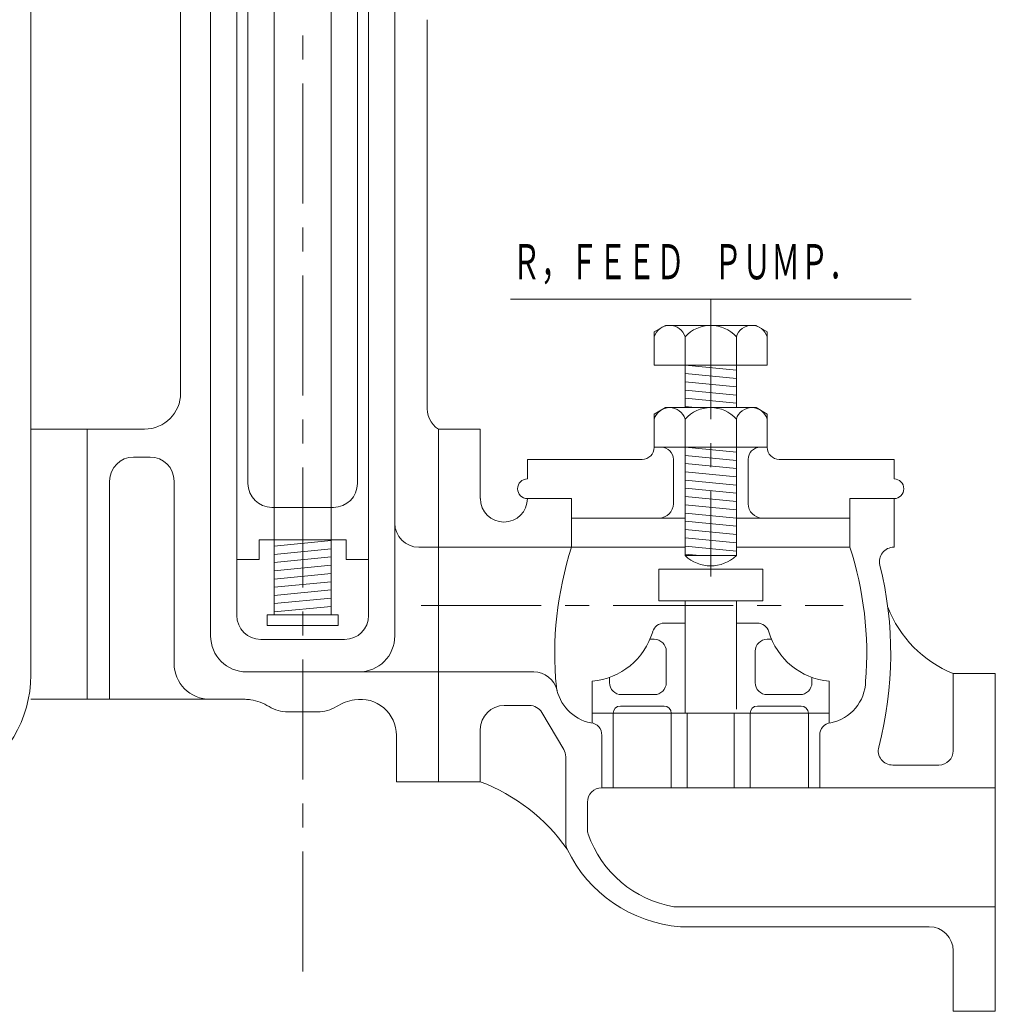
# Model space of a CAD drawing. Units: millimetres, scale not verified. Extents: x -5945 to 5945, y -4205 to 4205.
# Drawn here: x 2623.9 to 3030.3, y -2519.2 to -2106.1 of the extents above; entities that cross this region are included whole.
import ezdxf
from ezdxf.enums import TextEntityAlignment as Align

# ---------------------------------------------------------------- set-up
doc = ezdxf.new("R2010")
doc.units = ezdxf.units.MM
doc.header["$LTSCALE"] = 10
doc.linetypes.add('CHAIN1', pattern=[8, 5, -1, 1, -1])
for name, color, linetype, lineweight in [('0-0_0', 3, 'Continuous', 18), ('0-1_芯', 4, 'CHAIN1', 18), ('0-2_寸法', 2, 'Continuous', 18)]:
    doc.layers.add(name, color=color, linetype=linetype, lineweight=lineweight)
doc.styles.add('ＭＳ ゴシック', font='')
doc.styles.get('ＭＳ ゴシック').set_extended_font_data('MS Gothic')

msp = doc.modelspace()

# ---------------------------------------------------------------- linework, layer by layer
at = {"layer": '0-0_0'}
for p, q in [((2714.35, -1807.17), (2714.35, -2354.3)), ((2769.27, -1807.17), (2769.27, -2354.3)), ((2729.96, -1839.68), (2729.96, -2353.98)), ((2753.66, -1839.68), (2753.66, -2353.98)), ((2718.99, -1849.68), (2718.99, -2299.27)), ((2764.62, -1849.68), (2764.62, -2299.27)), ((2628.51, -1869.79), (2628.51, -2379.12)), ((2690.93, -1968.75), (2690.93, -2261.63)), ((2703.44, -2006.57), (2703.44, -2362.83)), ((2780.18, -2006.57), (2780.18, -2362.83)), ((2793.65, -2106.09), (2793.65, -2266.7)), ((2892.92, -2233.42), (2888.27, -2236.1)), ((2930.72, -2233.42), (2892.92, -2233.42)), ((2930.72, -2233.42), (2935.37, -2236.1)), ((2888.27, -2236.1), (2888.27, -2249.97)), ((2901.15, -2249.97), (2901.15, -2238.18)), ((2922.49, -2249.97), (2922.49, -2238.18)), ((2935.37, -2236.1), (2935.37, -2249.97)), ((2888.27, -2249.97), (2935.37, -2249.97)), ((2922.49, -2252.06), (2901.15, -2249.97)), ((2901.15, -2250.08), (2901.15, -2267.68)), ((2922.49, -2250.08), (2922.49, -2267.68)), ((2922.49, -2255.52), (2901.15, -2253.43)), ((2922.49, -2258.98), (2901.15, -2256.89)), ((2922.49, -2262.44), (2901.15, -2260.35)), ((2922.49, -2265.9), (2901.15, -2263.8)), ((2892.92, -2267.68), (2888.27, -2270.36)), ((2930.72, -2267.68), (2892.92, -2267.68)), ((2905.38, -2267.68), (2901.15, -2267.26)), ((2930.72, -2267.68), (2935.37, -2270.36)), ((2888.27, -2270.36), (2888.27, -2284.23)), ((2935.37, -2270.36), (2935.37, -2284.23)), ((2901.15, -2284.23), (2901.15, -2272.44)), ((2922.49, -2284.23), (2922.49, -2272.44)), ((2628.51, -2276.63), (2675.93, -2276.63)), ((2652, -2276.63), (2652, -2389.25)), ((2798.32, -2423.59), (2798.32, -2276.7)), ((2888.27, -2284.23), (2935.37, -2284.23)), ((2922.49, -2286.21), (2901.15, -2284.12)), ((2901.15, -2284.23), (2901.15, -2329.36)), ((2922.49, -2284.23), (2922.49, -2329.36)), ((2671.35, -2288.29), (2678.21, -2288.29)), ((2922.49, -2289.67), (2901.15, -2287.58)), ((2835.44, -2289.26), (2835.44, -2297.42)), ((2835.44, -2289.26), (2883.24, -2289.26)), ((2896.24, -2289.26), (2896.24, -2307.74)), ((2922.49, -2293.13), (2901.15, -2291.04)), ((2927.4, -2289.26), (2927.4, -2307.74)), ((2940.4, -2289.26), (2988.2, -2289.26)), ((2988.2, -2297.42), (2988.2, -2289.26)), ((2922.49, -2296.59), (2901.15, -2294.5)), ((2661.35, -2298.29), (2661.35, -2389.25)), ((2688.21, -2298.29), (2688.21, -2374.25)), ((2922.49, -2300.05), (2901.15, -2297.95)), ((2922.49, -2303.4), (2901.15, -2301.3)), ((2922.49, -2306.86), (2901.15, -2304.76)), ((2728.99, -2309.27), (2754.62, -2309.27)), ((2835.44, -2305.58), (2853.85, -2305.58)), ((2853.85, -2305.58), (2853.85, -2325.85)), ((2922.49, -2310.32), (2901.15, -2308.22)), ((2969.79, -2305.58), (2969.79, -2325.85)), ((2922.49, -2313.78), (2901.15, -2311.68)), ((2853.85, -2313.74), (2901.15, -2313.74)), ((2922.49, -2317.13), (2901.15, -2315.03)), ((2922.49, -2313.74), (2969.79, -2313.74)), ((2922.49, -2320.59), (2901.15, -2318.49)), ((2723.72, -2322.8), (2723.72, -2330.92)), ((2723.72, -2322.8), (2759.9, -2322.8)), ((2729.96, -2325.39), (2753.66, -2323.06)), ((2759.9, -2322.8), (2759.9, -2330.92)), ((2901.15, -2325.85), (2790.18, -2325.85)), ((2922.49, -2324.04), (2901.15, -2321.95)), ((2922.49, -2327.5), (2901.15, -2325.41)), ((2922.49, -2325.85), (2969.79, -2325.85)), ((2988.13, -2325.85), (2988.2, -2325.85)), ((2729.96, -2328.85), (2753.66, -2326.52)), ((2729.96, -2332.2), (2753.66, -2329.87)), ((2907.25, -2329.36), (2901.15, -2328.76)), ((2922.49, -2329.36), (2901.15, -2329.36)), ((2714.35, -2330.92), (2723.72, -2330.92)), ((2729.96, -2335.66), (2753.66, -2333.33)), ((2759.9, -2330.92), (2769.27, -2330.92)), ((2729.96, -2339.12), (2753.66, -2336.79)), ((2890.17, -2334.99), (2890.17, -2348.19)), ((2729.96, -2342.58), (2753.66, -2340.25)), ((2729.96, -2345.93), (2753.66, -2343.6)), ((2729.96, -2349.39), (2753.66, -2347.06)), ((2729.96, -2352.84), (2753.66, -2350.52)), ((2890.17, -2348.19), (2933.47, -2348.19)), ((2901.15, -2348.19), (2901.15, -2395.04)), ((2922.49, -2348.19), (2922.49, -2393.32)), ((2727.01, -2353.98), (2727.01, -2358.48)), ((2727.01, -2358.48), (2756.6, -2358.48)), ((2901.15, -2357.5), (2892.41, -2357.5)), ((2922.49, -2357.5), (2931.22, -2357.5)), ((2724.35, -2364.3), (2759.27, -2364.3)), ((2886.47, -2364.25), (2888.29, -2364.25)), ((2937.17, -2364.25), (2935.35, -2364.25)), ((2893.29, -2369.25), (2893.29, -2382.3)), ((2930.35, -2369.25), (2930.35, -2382.3)), ((2718.44, -2377.83), (2838.04, -2377.83)), ((3012.85, -2378.48), (3012.85, -2410.66)), ((3030.34, -2378.48), (3012.85, -2378.48)), ((3030.34, -2378.48), (3030.34, -2519.21)), ((2862.44, -2399.14), (2862.44, -2381.71)), ((2869.64, -2380.11), (2869.64, -2382.3)), ((2953.99, -2380.11), (2953.99, -2382.3)), ((2961.19, -2399.14), (2961.19, -2381.71)), ((2888.29, -2387.3), (2874.64, -2387.3)), ((2935.35, -2387.3), (2948.99, -2387.3)), ((2717.78, -2389.25), (2628.51, -2389.25)), ((2836.26, -2391.82), (2825.81, -2391.82)), ((2747.98, -2394.49), (2735.63, -2394.49)), ((2850.54, -2410.13), (2841.42, -2394.76)), ((2961.19, -2395.04), (2862.44, -2395.04)), ((2871.15, -2395.04), (2871.15, -2426.15)), ((2892.39, -2392.04), (2874.15, -2392.04)), ((2895.39, -2395.04), (2895.39, -2426.15)), ((2902, -2395.04), (2902, -2426.15)), ((2921.64, -2395.04), (2921.64, -2426.15)), ((2928.24, -2395.04), (2928.24, -2426.15)), ((2931.24, -2392.04), (2949.49, -2392.04)), ((2952.49, -2395.04), (2952.49, -2426.15)), ((2780.83, -2404.25), (2780.83, -2423.59)), ((2866.39, -2404.27), (2866.39, -2426.15)), ((2957.25, -2404.27), (2957.25, -2426.15)), ((2851.38, -2449.09), (2851.38, -2413.19)), ((3006.85, -2416.66), (2987.63, -2416.66)), ((2957.25, -2426.15), (2866.44, -2426.15)), ((3030.34, -2426.15), (2915.64, -2426.15)), ((2860.44, -2443.45), (2860.44, -2432.15)), ((3030.34, -2475.73), (2896.49, -2475.73)), ((3002.85, -2484.03), (2899.17, -2484.03))]:
    msp.add_line(p, q, dxfattribs=at)
for points in [[(2815.81, -2305.57), (2815.81, -2276.7), (2798.32, -2276.7)], [(2969.79, -2305.58), (2988.2, -2305.58), (2988.2, -2325.85)], [(2890.17, -2334.99), (2933.47, -2334.99), (2933.47, -2348.19)], [(2727.01, -2353.98), (2756.6, -2353.98), (2756.6, -2358.48)], [(2815.81, -2401.82), (2815.81, -2423.59), (2780.83, -2423.59)], [(3012.85, -2494.03), (3012.85, -2519.21), (3030.34, -2519.21)]]:
    msp.add_lwpolyline(points, dxfattribs=at)
for centre, radius, start, end in [((2894.71, -2240.15), 6.73, 17.0236, 162.9764), ((2911.82, -2247.75), 14.33, 41.8921, 138.1079), ((2928.93, -2240.15), 6.73, 17.0236, 162.9764), ((2675.93, -2261.63), 15, 270, 0), ((2804.43, -2267.75), 10.83, 174.4147, 235.6595), ((2894.71, -2274.41), 6.73, 17.0236, 162.9764), ((2911.82, -2282.01), 14.33, 41.8921, 138.1079), ((2928.93, -2274.41), 6.73, 17.0236, 162.9764), ((2883.24, -2284.23), 5.03, 270, 0), ((2891.21, -2289.26), 5.03, 0, 90), ((2932.43, -2289.26), 5.03, 90, 180), ((2940.4, -2284.23), 5.03, 180, 270), ((2671.35, -2298.29), 10, 90, 180), ((2678.21, -2298.29), 10, 0, 90), ((2728.99, -2299.27), 10, 180, 270), ((2754.62, -2299.27), 10, 270, 0), ((2835.44, -2301.5), 4.08, 90, 270), ((2988.2, -2301.5), 4.08, 270, 90), ((2825.63, -2305.57), 9.81, 180, 0), ((2890.24, -2307.74), 6, 270, 0), ((2933.4, -2307.74), 6, 180, 270), ((2790.18, -2315.85), 10, 180, 270), ((2990.9, -2370.28), 144.08, 162.04, 185.4978), ((2832.74, -2370.28), 144.08, 355.4432, 17.96), ((2988.13, -2331.85), 6, 90, 193.8895), ((2911.82, -2318.2), 15.44, 226.2845, 313.7155), ((2832.74, -2370.28), 154.08, 345.3869, 13.8895), ((2724.35, -2354.3), 10, 180, 270), ((2759.27, -2354.3), 10, 270, 0), ((3030.98, -2333.31), 48.67, 201.1509, 248.1387), ((2892.41, -2362.5), 5, 90, 163.4324), ((2931.22, -2362.5), 5, 16.5676, 90), ((2718.44, -2362.83), 15, 180, 270), ((2765.18, -2362.83), 15, 270, 0), ((2859.79, -2352.8), 29.04, 275.2476, 343.4324), ((2963.85, -2352.8), 29.04, 196.5676, 264.7524), ((2888.29, -2369.25), 5, 0, 90), ((2935.35, -2369.25), 5, 90, 180), ((2703.21, -2374.25), 15, 180, 270), ((2578.51, -2379.12), 50, 298.0557, 0), ((2838.04, -2387.83), 10, 13.4005, 90), ((2874.64, -2382.3), 5, 180, 270), ((2888.29, -2382.3), 5, 270, 0), ((2935.35, -2382.3), 5, 180, 270), ((2948.99, -2382.3), 5, 270, 0), ((2958.28, -2381.32), 18.09, 281.3596, 358.7237), ((2865.36, -2381.32), 18.09, 188.7783, 258.6404), ((2717.78, -2404.25), 15, 80.7587, 90), ((2716.83, -2410.1), 20.92, 58.4415, 80.7587), ((2766.79, -2410.1), 20.92, 99.2413, 121.5585), ((2765.83, -2404.25), 15, 0, 99.2413), ((2825.81, -2401.82), 10, 90, 180), ((2836.26, -2397.82), 6, 30.6867, 90), ((2735.63, -2379.49), 15, 238.4415, 270), ((2747.98, -2379.49), 15, 270, 301.5585), ((2874.15, -2395.04), 3, 90, 180), ((2892.39, -2395.04), 3, 0, 90), ((2931.24, -2395.04), 3, 90, 180), ((2949.49, -2395.04), 3, 0, 90), ((2861.45, -2403.98), 4.94, 356.6906, 85.981), ((2962.18, -2403.98), 4.94, 94.019, 183.3094), ((2845.38, -2413.19), 6, 0, 30.6867), ((2987.63, -2410.66), 6, 165.3869, 270), ((3006.85, -2410.66), 6, 270, 0), ((2788.5, -2496.04), 77.42, 34.9453, 69.3471), ((2866.44, -2432.15), 6, 90, 180), ((2866.44, -2443.45), 6, 180, 199.1389), ((2904.33, -2430.29), 46.11, 199.1389, 260.2062), ((2857.38, -2449.09), 6, 180, 205.6746), ((2903.68, -2426.84), 57.37, 205.6746, 265.4902), ((3002.85, -2494.03), 10, 0, 90)]:
    msp.add_arc(centre, radius, start, end, dxfattribs=at)
at = {"layer": '0-1_芯'}
for p, q in [((2741.81, -2502.62), (2741.81, -1505.14)), ((2911.82, -2222.46), (2911.82, -2338.09)), ((2791.1, -2350.14), (2967.04, -2350.14))]:
    msp.add_line(p, q, dxfattribs=at)
at = {"layer": '0-2_寸法'}
msp.add_line((2828.35, -2222.46), (2995.29, -2222.46), dxfattribs=at)

# ---------------------------------------------------------------- texts
at = {"layer": '0-2_寸法', "style": 'ＭＳ ゴシック', "width": 0.6}
msp.add_text('Ｒ，ＦＥＥＤ\u3000ＰＵＭＰ．', height=14.66, dxfattribs=at).set_placement((2829.02, -2218.61), align=Align.BOTTOM_LEFT)

doc.saveas('drawing.dxf')
